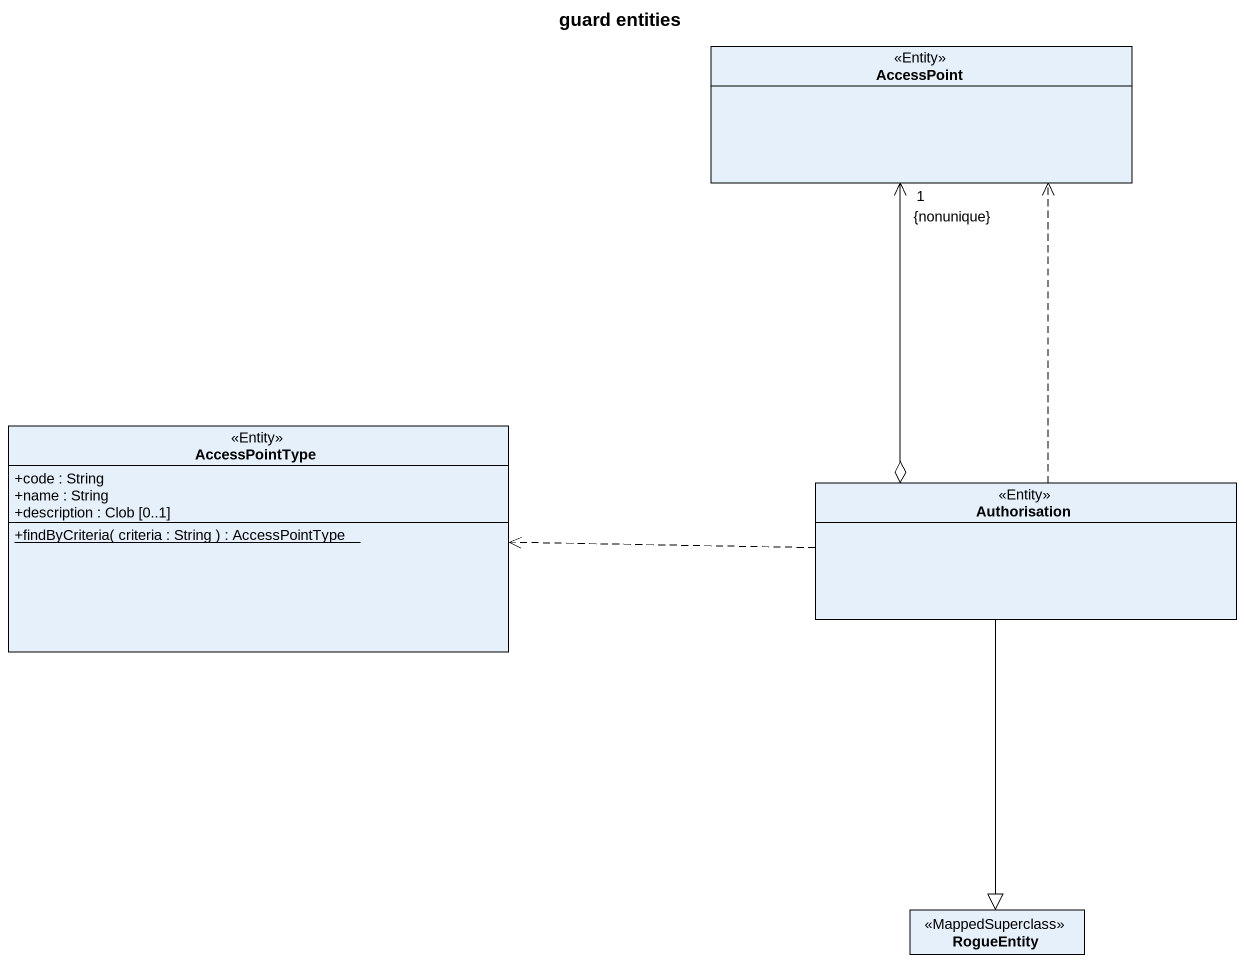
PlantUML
@startuml
title guard entities
hide circle
hide empty members
skinparam classAttributeIconSize 0
class AccessPoint <<Entity>>
class AccessPointType <<Entity>> {
  +code : String
  +name : String
  +description : Clob [0..1]
  {static} +findByCriteria( criteria : String ) : AccessPointType
}
class Authorisation <<Entity>>
class RogueEntity <<MappedSuperclass>>
Authorisation o-up-> "1\n{nonunique}" AccessPoint
Authorisation .up.> AccessPoint
Authorisation .left.> AccessPointType
Authorisation --|> RogueEntity
@enduml
